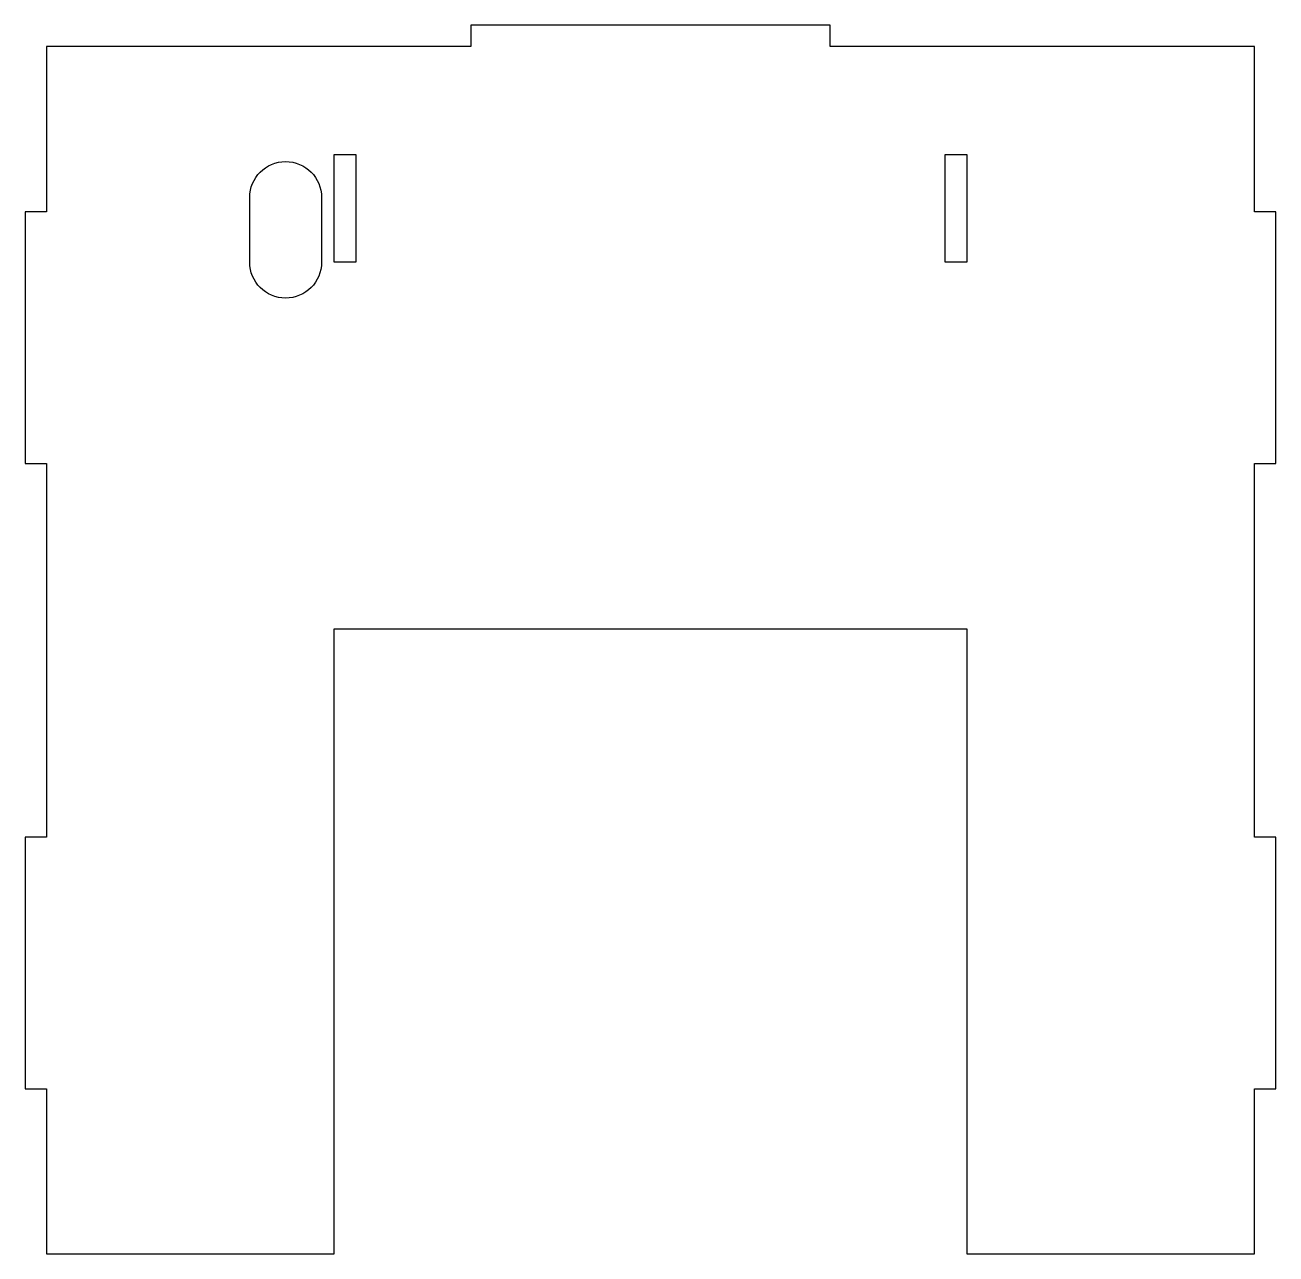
# Model space of a CAD drawing. Header units: millimetres. Extents: x -131 to 43, y 0 to 171.
import ezdxf

# ---------------------------------------------------------------- set-up
doc = ezdxf.new("R2010")
doc.units = ezdxf.units.MM

msp = doc.modelspace()

# ---------------------------------------------------------------- linework, layer by layer
for points in [[(-88, 87), (0, 87), (0, 0), (40, 0), (40, 23), (43, 23), (43, 58), (40, 58), (40, 110), (43, 110), (43, 145), (40, 145), (40, 168), (-19, 168), (-19, 171), (-69, 171), (-69, 168), (-128, 168), (-128, 145), (-131, 145), (-131, 110), (-128, 110), (-128, 58), (-131, 58), (-131, 23), (-128, 23), (-128, 0), (-88, 0)], [(-85, 153), (-85, 138), (-88, 138), (-88, 153)], [(0, 153), (0, 138), (-3, 138), (-3, 153)]]:
    msp.add_lwpolyline(points, close=True)
msp.add_lwpolyline([(-99.75, 147, -1), (-89.75, 147), (-89.75, 138, -1), (-99.75, 138)], format="xyb", close=True)

doc.saveas('drawing.dxf')
